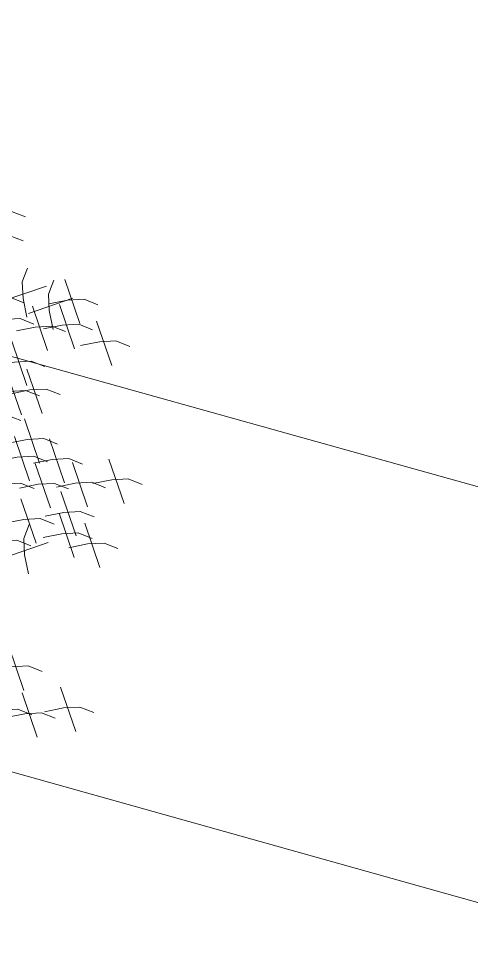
# Model space of a CAD drawing. Header units: millimetres. Extents: x 474016 to 477875, y 2288607 to 2292200.
# Drawn here: x 474343.01 to 474347.49, y 2289239.26 to 2289248.6 of the extents above; entities that cross this region are included whole.
import ezdxf

# ---------------------------------------------------------------- set-up
doc = ezdxf.new("R2010")
doc.units = ezdxf.units.MM
doc.header["$LTSCALE"] = 50
doc.layers.add('EXT', color=3, linetype='Continuous', lineweight=5)
doc.layers.add('JARDINES', color=98, linetype='Continuous', lineweight=13)

# ---------------------------------------------------------------- blocks, each defined once
blk = doc.blocks.new('Plarbol-031')
for points in [[(0.447225, 2.179525), (0.52155, 2.261475), (0.5946, 2.32245), (0.677825, 2.3447)], [(0.519, 2.0601), (0.593325, 2.14205), (0.666375, 2.203025), (0.7496, 2.22525)], [(1.074225, 2.189675), (1.29655, 2.0366)], [(1.084375, 2.02135), (1.1587, 2.1033), (1.23175, 2.164275), (1.314975, 2.1865)], [(1.024025, 1.907625), (1.177125, 2.129975)], [(1.192375, 1.9178), (1.110425, 1.992125), (1.04945, 2.065175), (1.0272, 2.1484)], [(0.860125, 1.873975), (1.013225, 2.0963)], [(1.028475, 1.884125), (0.946525, 1.95845), (0.88555, 2.0315), (0.863325, 2.114725)], [(1.36515, 2.105825), (1.5875, 1.95275)], [(1.375325, 1.9375), (1.44965, 2.01945), (1.5227, 2.080425), (1.605925, 2.10265)], [(1.135825, 2.055025), (1.358175, 1.901925)], [(1.146, 1.886675), (1.220325, 1.968625), (1.293375, 2.0296), (1.3766, 2.051825)], [(0.73435, 1.77615), (0.808675, 1.858075), (0.881725, 1.919075), (0.96495, 1.9413)], [(1.01705, 1.954), (1.239375, 1.800925)], [(1.0272, 1.785675), (1.101525, 1.867625), (1.174575, 1.9286), (1.2578, 1.950825)], [(0.85505, 1.711975), (0.929375, 1.793925), (1.002425, 1.8549), (1.08565, 1.87715)], [(1.041825, 1.720875), (1.26415, 1.567775)], [(1.051975, 1.552525), (1.1263, 1.634475), (1.19935, 1.69545), (1.282575, 1.7177)], [(1.20825, 1.644), (1.4306, 1.4909)], [(1.218425, 1.475675), (1.29275, 1.557625), (1.3658, 1.6186), (1.449025, 1.640825)], [(1.117425, 1.5665), (1.33975, 1.4134)], [(1.127575, 1.398175), (1.2019, 1.4801), (1.27495, 1.5411), (1.358175, 1.563325)], [(1.896225, 1.5087), (2.118575, 1.3556)], [(1.9064, 1.34035), (1.980725, 1.4223), (2.053775, 1.4833), (2.137, 1.505525)], [(1.125675, 1.21965), (1.2, 1.3016), (1.27305, 1.3626), (1.356275, 1.384825)], [(1.366425, 1.40515), (1.588775, 1.25205)], [(1.3766, 1.2368), (1.450925, 1.31875), (1.523975, 1.37975), (1.6072, 1.401975)], [(1.55065, 1.3988), (1.773, 1.2457)], [(1.560825, 1.23045), (1.63515, 1.3124), (1.7082, 1.3734), (1.791425, 1.395625)], [(1.739325, 1.367675), (1.96165, 1.214575)], [(1.749475, 1.199325), (1.8238, 1.281275), (1.896875, 1.342275), (1.980075, 1.3645)], [(1.38105, 1.2889), (1.603375, 1.1358)], [(1.3912, 1.12055), (1.465525, 1.2025), (1.538575, 1.2635), (1.6218, 1.285725)], [(1.570975, 1.23555), (1.793325, 1.08245)], [(1.58115, 1.0672), (1.655475, 1.14915), (1.728525, 1.210125), (1.81175, 1.232375)], [(1.786325, 1.193625), (2.008675, 1.040525)], [(1.7965, 1.025275), (1.870825, 1.107225), (1.943875, 1.1682), (2.0271, 1.19045)], [(1.4217, 0.95095), (1.496025, 1.0329), (1.569075, 1.093875), (1.6523, 1.116125)], [(1.851125, 1.0869), (2.073475, 0.9338)], [(2.00485, 1.128825), (2.2272, 0.975725)], [(2.015025, 0.960475), (2.08935, 1.042425), (2.1624, 1.1034), (2.245625, 1.12565)], [(1.8613, 0.91855), (1.935625, 1.0005), (2.008675, 1.061475), (2.091875, 1.083725)], [(1.624975, 1.022725), (1.847325, 0.869625)], [(1.63515, 0.8544), (1.709475, 0.93635), (1.782525, 0.997325), (1.86575, 1.01955)], [(1.9172, 0.7013), (1.83525, 0.775625), (1.77425, 0.848675), (1.752025, 0.9319)], [(1.74885, 0.691125), (1.90195, 0.913475)], [(1.601475, 0.673975), (1.6758, 0.755925), (1.74885, 0.8169), (1.832075, 0.83915)], [(2.075375, 0.29855), (2.2977, 0.14545)], [(2.085525, 0.1302), (2.15985, 0.21215), (2.232925, 0.273125), (2.316125, 0.295375)], [(2.456525, 0.28585), (2.67885, 0.13275)], [(2.466675, 0.1175), (2.541, 0.19945), (2.614075, 0.260425), (2.697275, 0.282675)], [(2.2977, 0.127025), (2.52005, -0.02605)], [(2.307875, -0.041275), (2.3822, 0.04065), (2.45525, 0.101625), (2.538475, 0.12385)], [(2.187175, -0.106075), (2.2615, -0.024125), (2.33455, 0.03685), (2.417775, 0.05905)]]:
    blk.add_lwpolyline(points)

msp = doc.modelspace()

# ---------------------------------------------------------------- linework, layer by layer
at = {"layer": 'JARDINES'}
msp.add_lwpolyline([(474371.4853, 2289237.2731), (474279.4996, 2289262.9732, 0.653004), (474278.3547, 2289259.2438), (474370.4089, 2289233.4206)], format="xyb", dxfattribs=at)

# ---------------------------------------------------------------- block references
at = {"layer": 'EXT', "xscale": 1.71989999994179, "yscale": 1.71989999994179, "zscale": 1.71989999994179, "rotation": 323.4441516640488}
msp.add_blockref('Plarbol-031', (474339.7353, 2289244.0884), dxfattribs=at)

doc.saveas('drawing.dxf')
